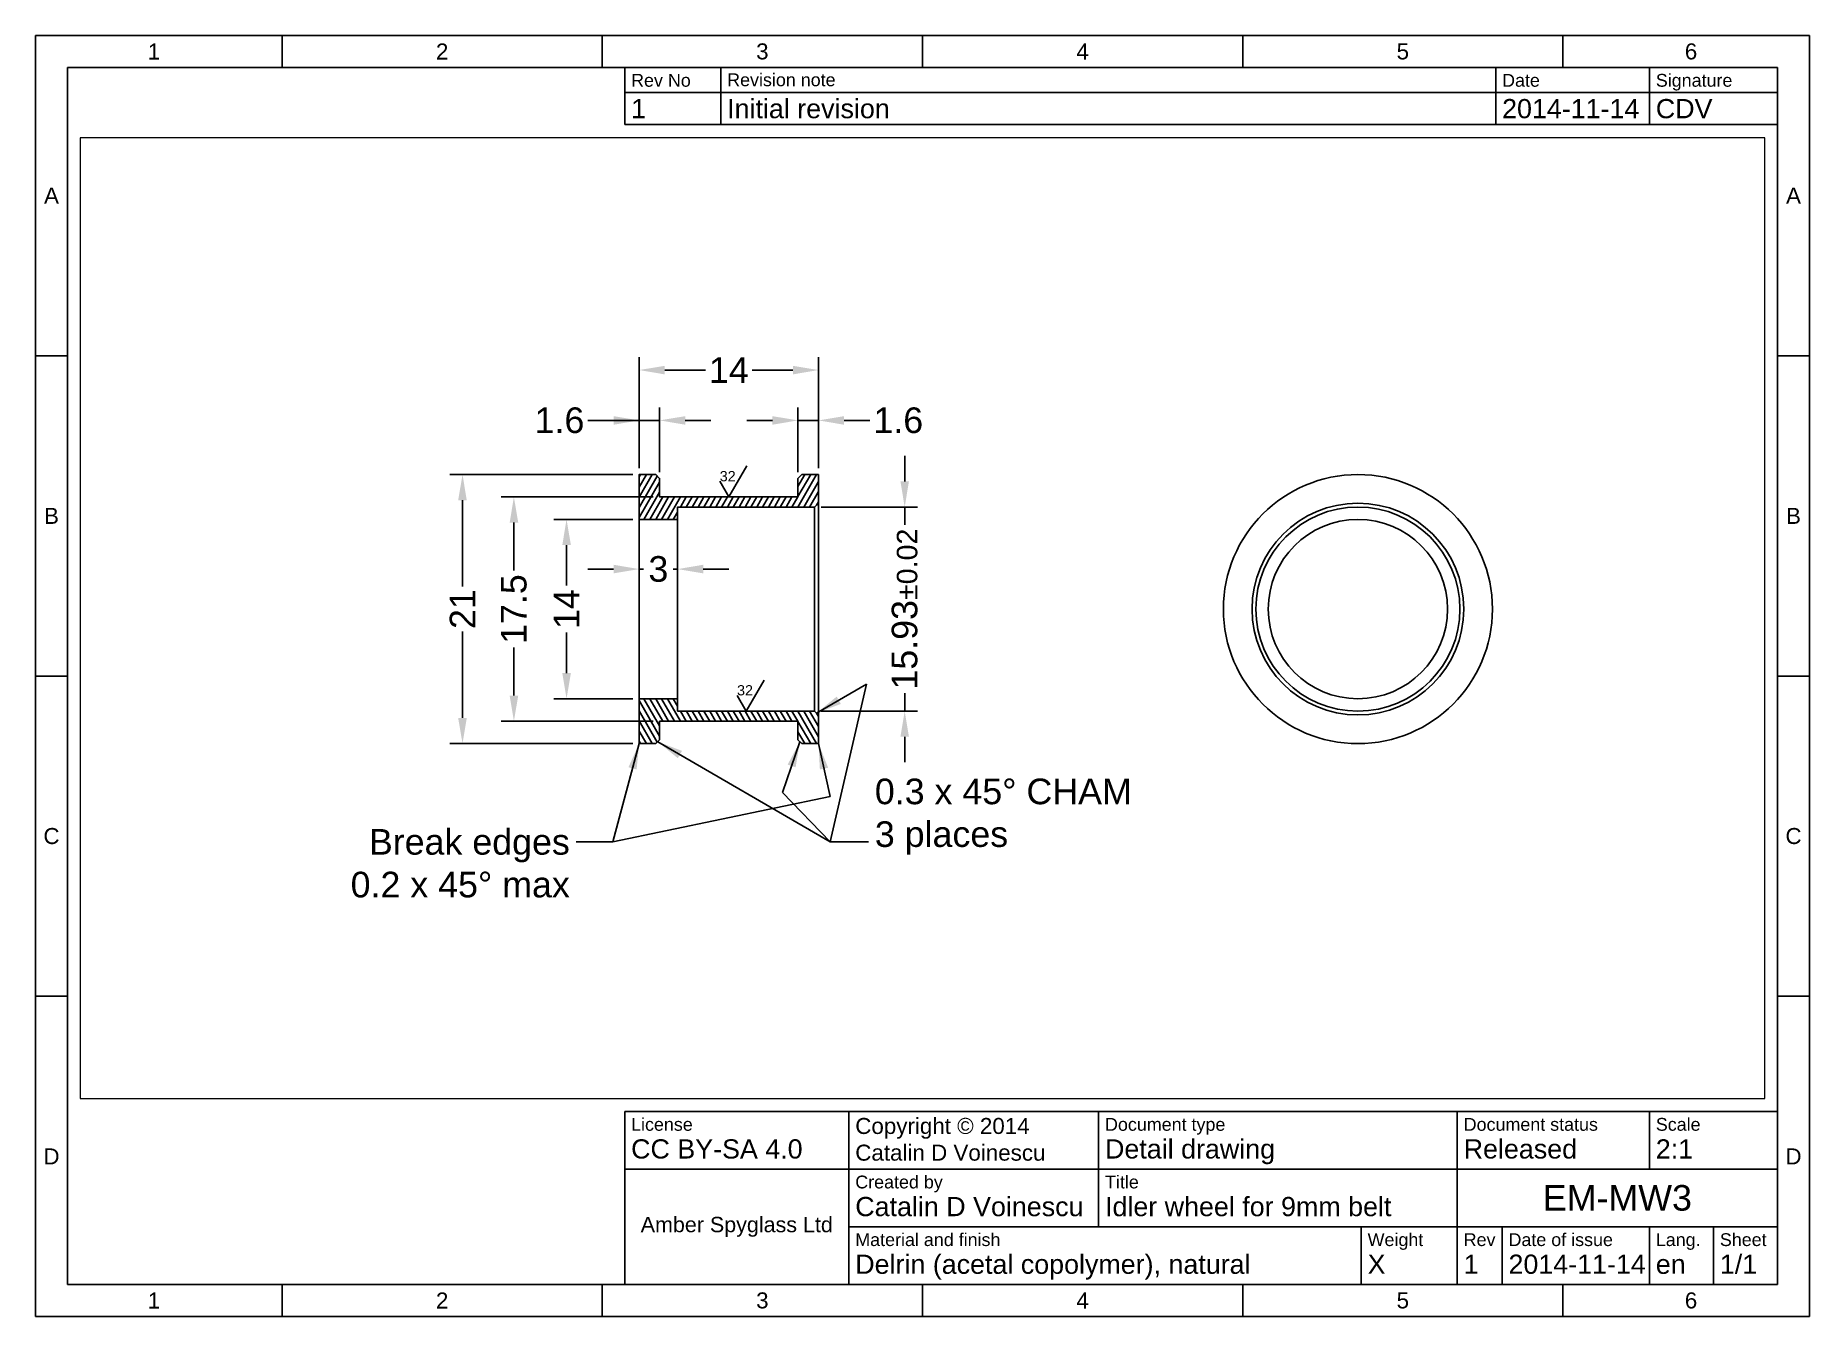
# Paper-space layout 'Sheet1' of a CAD drawing. Header units: millimetres. Extents: x 15 to 292, y 5 to 205.
# The model-space entities are those that its viewports show. They can reach past a viewport. Long polylines and large blocks are cut down to what shows.
import ezdxf

# ---------------------------------------------------------------- set-up
doc = ezdxf.new("R2010")
doc.units = ezdxf.units.MM
doc.layers.add('Dimensions', color=7, linetype='Continuous')
doc.styles.get("Standard").update_dxf_attribs({"font": 'arial.ttf'})
doc.dimstyles.new('ISO-25', dxfattribs={"dimtxt": 2, "dimasz": 2, "dimexe": 1, "dimexo": 0.5, "dimgap": 0.5, "dimtad": 0, "dimtoh": 1, "dimdec": 3, "dimlfac": 1, "dimdsep": 46, "dimtxsty": 'Standard', "dimcen": 2.5, "dimadec": 0, "dimazin": 0, "dimtfac": 1, "dimtdec": 3, "dimtmove": 0, "dimatfit": 3, "dimfxl": 1, "dimarcsym": 0})

# ---------------------------------------------------------------- blocks, each defined once
blk = doc.blocks.new('*D0')
at = {"layer": 'Defpoints', "color": 0}
for p in [(1.6, 14.73), (0, 10.5), (1.6, 10.2)]:
    blk.add_point(p, dxfattribs=at)
at = {"layer": 'Dimensions', "color": 0, "lineweight": -2}
for p, q in [((0, 11), (0, 15.73)), ((1.6, 10.7), (1.6, 15.73)), ((0, 14.73), (-4, 14.73)), ((-2, 14.73), (-4, 14.73)), ((0, 14.73), (1.6, 14.73)), ((3.6, 14.73), (5.6, 14.73))]:
    blk.add_line(p, q, dxfattribs=at)
at = {"layer": 'Dimensions', "color": 0}
for points in [[(-2, 14.39), (-2, 15.06), (0, 14.73)], [(3.6, 15.06), (3.6, 14.39), (1.6, 14.73)]]:
    blk.add_solid(points, dxfattribs=at)
at = {"layer": 'Dimensions', "color": 0, "insert": (-6.22, 14.73), "char_height": 2, "attachment_point": 5}
blk.add_mtext('1.6', dxfattribs=at)
blk = doc.blocks.new('*D1')
at = {"layer": 'Defpoints', "color": 0}
for p in [(14, 14.73), (12.4, 10.2), (14, 10.5)]:
    blk.add_point(p, dxfattribs=at)
at = {"layer": 'Dimensions', "color": 0, "lineweight": -2}
for p, q in [((12.4, 10.7), (12.4, 15.73)), ((14, 11), (14, 15.73)), ((10.4, 14.73), (8.4, 14.73)), ((12.4, 14.73), (14, 14.73)), ((16, 14.73), (18, 14.73))]:
    blk.add_line(p, q, dxfattribs=at)
at = {"layer": 'Dimensions', "color": 0}
for points in [[(10.4, 14.39), (10.4, 15.06), (12.4, 14.73)], [(16, 15.06), (16, 14.39), (14, 14.73)]]:
    blk.add_solid(points, dxfattribs=at)
at = {"layer": 'Dimensions', "color": 0, "insert": (20.23, 14.73), "char_height": 2, "attachment_point": 5}
blk.add_mtext('1.6', dxfattribs=at)
blk = doc.blocks.new('*D2')
at = {"layer": 'Defpoints', "color": 0}
for p in [(14, 18.66), (0, 10.5), (14, 10.5)]:
    blk.add_point(p, dxfattribs=at)
at = {"layer": 'Dimensions', "color": 0, "lineweight": -2}
for p, q in [((0, 11), (0, 19.66)), ((14, 11), (14, 19.66)), ((2, 18.66), (5.17, 18.66)), ((12, 18.66), (8.83, 18.66))]:
    blk.add_line(p, q, dxfattribs=at)
at = {"layer": 'Dimensions', "color": 0}
for points in [[(2, 18.99), (2, 18.32), (0, 18.66)], [(12, 18.32), (12, 18.99), (14, 18.66)]]:
    blk.add_solid(points, dxfattribs=at)
at = {"layer": 'Dimensions', "color": 0, "insert": (7, 18.66), "char_height": 2, "attachment_point": 5}
blk.add_mtext('14', dxfattribs=at)
blk = doc.blocks.new('*D3')
at = {"layer": 'Defpoints', "color": 0}
for p in [(0, 7), (3, 7), (3, 3.12)]:
    blk.add_point(p, dxfattribs=at)
at = {"layer": 'Dimensions', "color": 0, "lineweight": -2}
for p, q in [((0, 6.5), (0, 2.12)), ((3, 6.5), (3, 2.12)), ((-2, 3.12), (-4, 3.12)), ((0, 3.12), (0.35, 3.12)), ((3, 3.12), (2.65, 3.12)), ((5, 3.12), (7, 3.12))]:
    blk.add_line(p, q, dxfattribs=at)
at = {"layer": 'Dimensions', "color": 0}
for points in [[(-2, 2.79), (-2, 3.46), (0, 3.12)], [(5, 3.46), (5, 2.79), (3, 3.12)]]:
    blk.add_solid(points, dxfattribs=at)
at = {"layer": 'Dimensions', "color": 0, "insert": (1.5, 3.12), "char_height": 2, "attachment_point": 5}
blk.add_mtext('3', dxfattribs=at)
blk = doc.blocks.new('*D4')
at = {"layer": 'Defpoints', "color": 0}
for p in [(13.7, 7.96), (13.7, -7.96), (20.73, -7.96)]:
    blk.add_point(p, dxfattribs=at)
at = {"layer": 'Dimensions', "color": 0, "lineweight": -2}
for p, q in [((20.73, 9.96), (20.73, 11.96)), ((14.2, 7.96), (21.73, 7.96)), ((20.73, 7.96), (20.73, 6.57)), ((20.73, -7.96), (20.73, -6.57)), ((14.2, -7.96), (21.73, -7.96)), ((20.73, -9.96), (20.73, -11.96))]:
    blk.add_line(p, q, dxfattribs=at)
at = {"layer": 'Dimensions', "color": 0}
for points in [[(20.4, 9.96), (21.06, 9.96), (20.73, 7.96)], [(21.06, -9.96), (20.4, -9.96), (20.73, -7.96)]]:
    blk.add_solid(points, dxfattribs=at)
at = {"layer": 'Dimensions', "color": 0, "insert": (20.73, 0), "char_height": 2, "attachment_point": 5, "rotation": 90}
blk.add_mtext('15.93{\\H1.600000;%%p0.02}', dxfattribs=at)
blk = doc.blocks.new('*D5')
at = {"layer": 'Defpoints', "color": 0}
for p in [(0, 7), (-5.67, -7), (0, -7)]:
    blk.add_point(p, dxfattribs=at)
at = {"layer": 'Dimensions', "color": 0, "lineweight": -2}
for p, q in [((-0.5, 7), (-6.67, 7)), ((-5.67, 5), (-5.67, 1.83)), ((-5.67, -5), (-5.67, -1.83)), ((-0.5, -7), (-6.67, -7))]:
    blk.add_line(p, q, dxfattribs=at)
at = {"layer": 'Dimensions', "color": 0}
for points in [[(-5.33, 5), (-6, 5), (-5.67, 7)], [(-6, -5), (-5.33, -5), (-5.67, -7)]]:
    blk.add_solid(points, dxfattribs=at)
at = {"layer": 'Dimensions', "color": 0, "insert": (-5.67, 0), "char_height": 2, "attachment_point": 5, "rotation": 90}
blk.add_mtext('14', dxfattribs=at)
blk = doc.blocks.new('*D6')
at = {"layer": 'Defpoints', "color": 0}
for p in [(1.6, 8.75), (-9.78, -8.75), (1.6, -8.75)]:
    blk.add_point(p, dxfattribs=at)
at = {"layer": 'Dimensions', "color": 0, "lineweight": -2}
for p, q in [((1.1, 8.75), (-10.78, 8.75)), ((-9.78, 6.75), (-9.78, 3.01)), ((-9.78, -6.75), (-9.78, -3.01)), ((1.1, -8.75), (-10.78, -8.75))]:
    blk.add_line(p, q, dxfattribs=at)
at = {"layer": 'Dimensions', "color": 0}
for points in [[(-9.44, 6.75), (-10.11, 6.75), (-9.78, 8.75)], [(-10.11, -6.75), (-9.44, -6.75), (-9.78, -8.75)]]:
    blk.add_solid(points, dxfattribs=at)
at = {"layer": 'Dimensions', "color": 0, "insert": (-9.78, 0), "char_height": 2, "attachment_point": 5, "rotation": 90}
blk.add_mtext('17.5', dxfattribs=at)
blk = doc.blocks.new('*D7')
at = {"layer": 'Defpoints', "color": 0}
for p in [(0, 10.5), (-13.79, -10.5), (0, -10.5)]:
    blk.add_point(p, dxfattribs=at)
at = {"layer": 'Dimensions', "color": 0, "lineweight": -2}
for p, q in [((-0.5, 10.5), (-14.79, 10.5)), ((-13.79, 8.5), (-13.79, 1.76)), ((-13.79, -8.5), (-13.79, -1.76)), ((-0.5, -10.5), (-14.79, -10.5))]:
    blk.add_line(p, q, dxfattribs=at)
at = {"layer": 'Dimensions', "color": 0}
for points in [[(-13.46, 8.5), (-14.13, 8.5), (-13.79, 10.5)], [(-14.13, -8.5), (-13.46, -8.5), (-13.79, -10.5)]]:
    blk.add_solid(points, dxfattribs=at)
at = {"layer": 'Dimensions', "color": 0, "insert": (-13.79, 0), "char_height": 2, "attachment_point": 5, "rotation": 90}
blk.add_mtext('21', dxfattribs=at)

msp = doc.modelspace()

# ---------------------------------------------------------------- hatches: boundary and pattern name
h = msp.add_hatch()
h.set_pattern_fill('ANSI31', color=256, scale=0.125, angle=15, style=0)
h.paths.add_polyline_path([(0, 7), (3, 7), (3, 7.965), (13.7, 7.965), (14, 8.265), (14, 10.5), (12.7, 10.5), (12.4, 10.2), (12.4, 8.75), (1.6, 8.75), (1.6, 10.2), (1.3, 10.5), (0, 10.5)])
h = msp.add_hatch()
h.set_pattern_fill('ANSI31', color=256, scale=0.125, angle=345, style=0)
h.set_pattern_definition([(300, (0, 0), (-0.343704, -0.1984375), [])])
h.paths.add_polyline_path([(0, -7), (3, -7), (3, -7.965), (13.7, -7.965), (14, -8.265), (14, -10.5), (12.7, -10.5), (12.4, -10.2), (12.4, -8.75), (1.6, -8.75), (1.6, -10.2), (1.3, -10.5), (0, -10.5)])

# ---------------------------------------------------------------- linework, layer by layer
for p, q in [((0, 7), (0, -7)), ((3, 7), (3, -7)), ((13.7, 7.975), (13.7, -7.965)), ((14, 8.265), (14.005, -8.27))]:
    msp.add_line(p, q)
for points in [[(0, 7), (3, 7), (3, 7.965), (13.7, 7.965), (14, 8.265), (14, 10.5), (12.7, 10.5), (12.4, 10.2), (12.4, 8.75), (1.6, 8.75), (1.6, 10.2), (1.3, 10.5), (0, 10.5)], [(0, -7), (3, -7), (3, -7.965), (13.7, -7.965), (14, -8.265), (14, -10.5), (12.7, -10.5), (12.4, -10.2), (12.4, -8.75), (1.6, -8.75), (1.6, -10.2), (1.3, -10.5), (0, -10.5)]]:
    msp.add_lwpolyline(points, close=True)
for radius in [10.5, 8.265, 7.965, 7]:
    msp.add_circle((56.1138, 0), radius)
at = {"layer": 'Dimensions'}
for p, q in [((7, 8.75), (8.3977, 11.1709)), ((6.2921, 9.9762), (7, 8.75)), ((7.6421, -6.7388), (8.35, -7.965)), ((8.35, -7.965), (9.7477, -5.5441))]:
    msp.add_line(p, q, dxfattribs=at)

# ---------------------------------------------------------------- texts
for p in [(6.2921, 9.9762), (7.6421, -6.7388)]:
    msp.add_text('32', height=0.8, dxfattribs=at).set_placement(p)
at = {"layer": 'Dimensions', "char_height": 2}
for s, insert, width, attachment_point in [('0.3 x 45° CHAM\\P3 places', (18.4006, -19.1703), 22.121189, 7), ('Break edges\\P0.2 x 45° max', (-5.4139, -17.1703), 18.5491, 3)]:
    msp.add_mtext(s, dxfattribs=dict(at, insert=insert, width=width, attachment_point=attachment_point))

# ---------------------------------------------------------------- dimensions: what is measured, and where the dimension line sits
at = {"layer": 'Dimensions'}
for base, p1, p2, picture, middle in [((14, 18.6562), (0, 10.5), (14, 10.5), '*D2', (7, 18.6562)), ((14, 14.7278), (12.4, 10.2), (14, 10.5), '*D1', (20.225, 14.7278)), ((3, 3.1234), (0, 7), (3, 7), '*D3', (1.5, 3.1234))]:
    dim = msp.add_linear_dim(base=base, p1=p1, p2=p2, dimstyle='ISO-25', dxfattribs=at)
    dim.commit()
    dim.dimension.update_dxf_attribs({"geometry": picture, "text_midpoint": middle})
dim = msp.add_linear_dim(base=(1.6, 14.7278), p1=(0, 10.5), p2=(1.6, 10.2), dimstyle='ISO-25', dxfattribs=at)
dim.commit()
dim.dimension.update_dxf_attribs({"geometry": '*D0', "text_midpoint": (-6.225, 14.7278), "dimtype": 160})
dim = msp.add_linear_dim(base=(20.7303, -7.965), p1=(13.7, 7.965), p2=(13.7, -7.965), angle=90, dimstyle='ISO-25', override={"dimtol": 1, "dimlim": 0, "dimtp": 0.02, "dimtm": 0.02, "dimtfac": 0.8}, dxfattribs=at)
dim.commit()
dim.dimension.update_dxf_attribs({"geometry": '*D4', "text_midpoint": (20.7303, 0), "dimtype": 160})
for base, p1, p2, picture, middle in [((-13.7941, -10.5), (0, 10.5), (0, -10.5), '*D7', (-13.7941, 0)), ((-9.7754, -8.75), (1.6, 8.75), (1.6, -8.75), '*D6', (-9.7754, 0)), ((-5.6665, -7), (0, 7), (0, -7), '*D5', (-5.6665, 0))]:
    dim = msp.add_linear_dim(base=base, p1=p1, p2=p2, angle=90, dimstyle='ISO-25', dxfattribs=at)
    dim.commit()
    dim.dimension.update_dxf_attribs({"geometry": picture, "text_midpoint": middle})

# ---------------------------------------------------------------- leaders
for points in [[(13.85, -8.115), (17.7556, -5.8701), (14.9113, -18.1703)], [(14, -10.5), (14.9111, -14.6309), (-2.0552, -18.1703)], [(12.55, -10.35), (11.1966, -14.3189), (14.9113, -18.1703)]]:
    msp.add_leader(points, dimstyle='ISO-25', dxfattribs=at)
at = {"layer": 'Dimensions', "annotation_type": 0, "has_hookline": 1}
for points, hookline_direction, text_width in [([(0, -10.5), (-2.0552, -18.1703), (-4.9139, -18.1703)], 1, 16.96), ([(1.45, -10.35), (14.9113, -18.1703), (17.9006, -18.1703)], 0, 19.716)]:
    msp.add_leader(points, dimstyle='ISO-25', override={"dimtad": 0}, dxfattribs=dict(at, hookline_direction=hookline_direction, text_width=text_width))

psp = doc.layouts.new('Sheet1')

# ---------------------------------------------------------------- linework, layer by layer
for p, q in [((292, 205), (15, 205)), ((15, 205), (15, 5)), ((53.5, 205), (53.5, 200)), ((103.5, 205), (103.5, 200)), ((153.5, 205), (153.5, 200)), ((203.5, 205), (203.5, 200)), ((253.5, 205), (253.5, 200)), ((292, 5), (292, 205)), ((287, 200), (20, 200)), ((20, 200), (20, 10)), ((107, 200.08), (107, 196.08)), ((287, 200), (107, 200)), ((122, 200.08), (122, 196.08)), ((243, 196.08), (243, 200)), ((267, 196.08), (267, 200)), ((287, 10), (287, 200)), ((287, 196.08), (287, 200)), ((107, 196.08), (287, 196.08)), ((107, 196.08), (107, 191.08)), ((122, 196.08), (122, 191.08)), ((243, 191.08), (243, 196.08)), ((267, 191.08), (267, 196.08)), ((287, 191.08), (287, 196.08)), ((107, 191.08), (287, 191.08)), ((15, 155), (20, 155)), ((287, 155), (292, 155)), ((15, 105), (20, 105)), ((287, 105), (292, 105)), ((15, 55), (20, 55)), ((287, 55), (292, 55)), ((287, 40), (287, 10)), ((107, 10), (107, 37)), ((107, 37), (287, 37)), ((142, 10), (142, 37)), ((181, 19), (181, 37)), ((237, 10), (237, 37)), ((267, 28), (267, 37)), ((107, 28), (287, 28)), ((142, 19), (287, 19)), ((222, 10), (222, 19)), ((244, 10), (244, 19)), ((267, 10), (267, 19)), ((277, 10), (277, 19)), ((20, 10), (287, 10)), ((53.5, 10), (53.5, 5)), ((103.5, 10), (103.5, 5)), ((287, 10), (107, 10)), ((107, 10), (287, 10)), ((153.5, 10), (153.5, 5)), ((203.5, 10), (203.5, 5)), ((253.5, 10), (253.5, 5)), ((15, 5), (292, 5))]:
    psp.add_line(p, q)

# ---------------------------------------------------------------- texts
for s, insert, char_height, width, attachment_point in [('{1}', (33.5, 202.5), 2.5, 40, 5), ('{2}', (78.5, 202.5), 2.5, 50, 5), ('{3}', (128.5, 202.5), 2.5, 50, 5), ('{4}', (178.5, 202.5), 2.5, 50, 5), ('{5}', (228.5, 202.5), 2.5, 50, 5), ('{6}', (273.5, 202.5), 2.5, 40, 5), ('{Rev No}', (108, 199), 2, 13, 1), ('{Revision note}', (123, 199.08), 2, 99, 1), ('{Date}', (244, 199), 2, 22, 1), ('{Signature}', (268, 199), 2, 18, 1), ('{1}', (108, 195.08), 3, 13, 1), ('{Initial revision}', (123, 195.08), 3, 99, 1), ('{2014-11-14}', (244, 195.08), 3, 22, 1), ('{CDV}', (268, 195.08), 3, 18, 1), ('{A}', (17.5, 180), 2.5, 5, 5), ('{A}', (289.5, 180), 2.5, 5, 5), ('{B}', (17.5, 130), 2.5, 5, 5), ('{B}', (289.5, 130), 2.5, 5, 5), ('{C}', (17.5, 80), 2.5, 5, 5), ('{C}', (289.5, 80), 2.5, 5, 5), ('{License\\P\\H1.5x;CC BY-SA 4.0}', (108, 36), 2, 33, 1), ('{Copyright © 2014\\PCatalin D Voinescu}', (143, 36), 2.5, 37, 1), ('{Scale\\P\\H1.5x;2:1}', (268, 36), 2, 18, 1), ('{Document type\\P\\H1.5x;Detail drawing}', (182, 36), 2, 54, 1), ('{Document status\\P\\H1.5x;Released}', (238, 36), 2, 28, 1), ('{D}', (17.5, 30), 2.5, 5, 5), ('{D}', (289.5, 30), 2.5, 5, 5), ('{Created by\\P\\H1.5x;Catalin D Voinescu}', (143, 27), 2, 37, 1), ('{Title\\P\\H1.5x;Idler wheel for 9mm belt}', (182, 27), 2, 54, 1), ('{EM-MW3}', (262, 23.5), 4, 48, 5), ('{\\H0.8x;Amber Spyglass Ltd}', (124.5, 19), 3, 33, 5), ('{Material and finish\\P\\H1.5x;Delrin (acetal copolymer), natural}', (143, 18), 2, 78, 1), ('{Weight\\P\\H1.5x;X}', (223, 18), 2, 13, 1), ('{Rev\\P\\H1.5x;1}', (238, 18), 2, 6, 1), ('{Date of issue\\P\\H1.5x;2014-11-14}', (245, 18), 2, 21.3076, 1), ('{Lang.\\P\\H1.5x;en}', (268, 18), 2, 8, 1), ('{Sheet\\P\\H1.5x;1/1}', (278, 18), 2, 8, 1), ('{1}', (33.5, 7.5), 2.5, 40, 5), ('{2}', (78.5, 7.5), 2.5, 50, 5), ('{3}', (128.5, 7.5), 2.5, 50, 5), ('{4}', (178.5, 7.5), 2.5, 50, 5), ('{5}', (228.5, 7.5), 2.5, 50, 5), ('{6}', (273.5, 7.5), 2.5, 40, 5)]:
    psp.add_mtext(s, dxfattribs=dict(insert=insert, char_height=char_height, width=width, attachment_point=attachment_point))

# ---------------------------------------------------------------- viewports
at = {"layer": '0', "color": 7}
psp.add_viewport(center=(153.5, 114.04), size=(263, 150), view_center_point=(22.12, -0.7037), view_height=75, dxfattribs=at)

doc.saveas('drawing.dxf')
